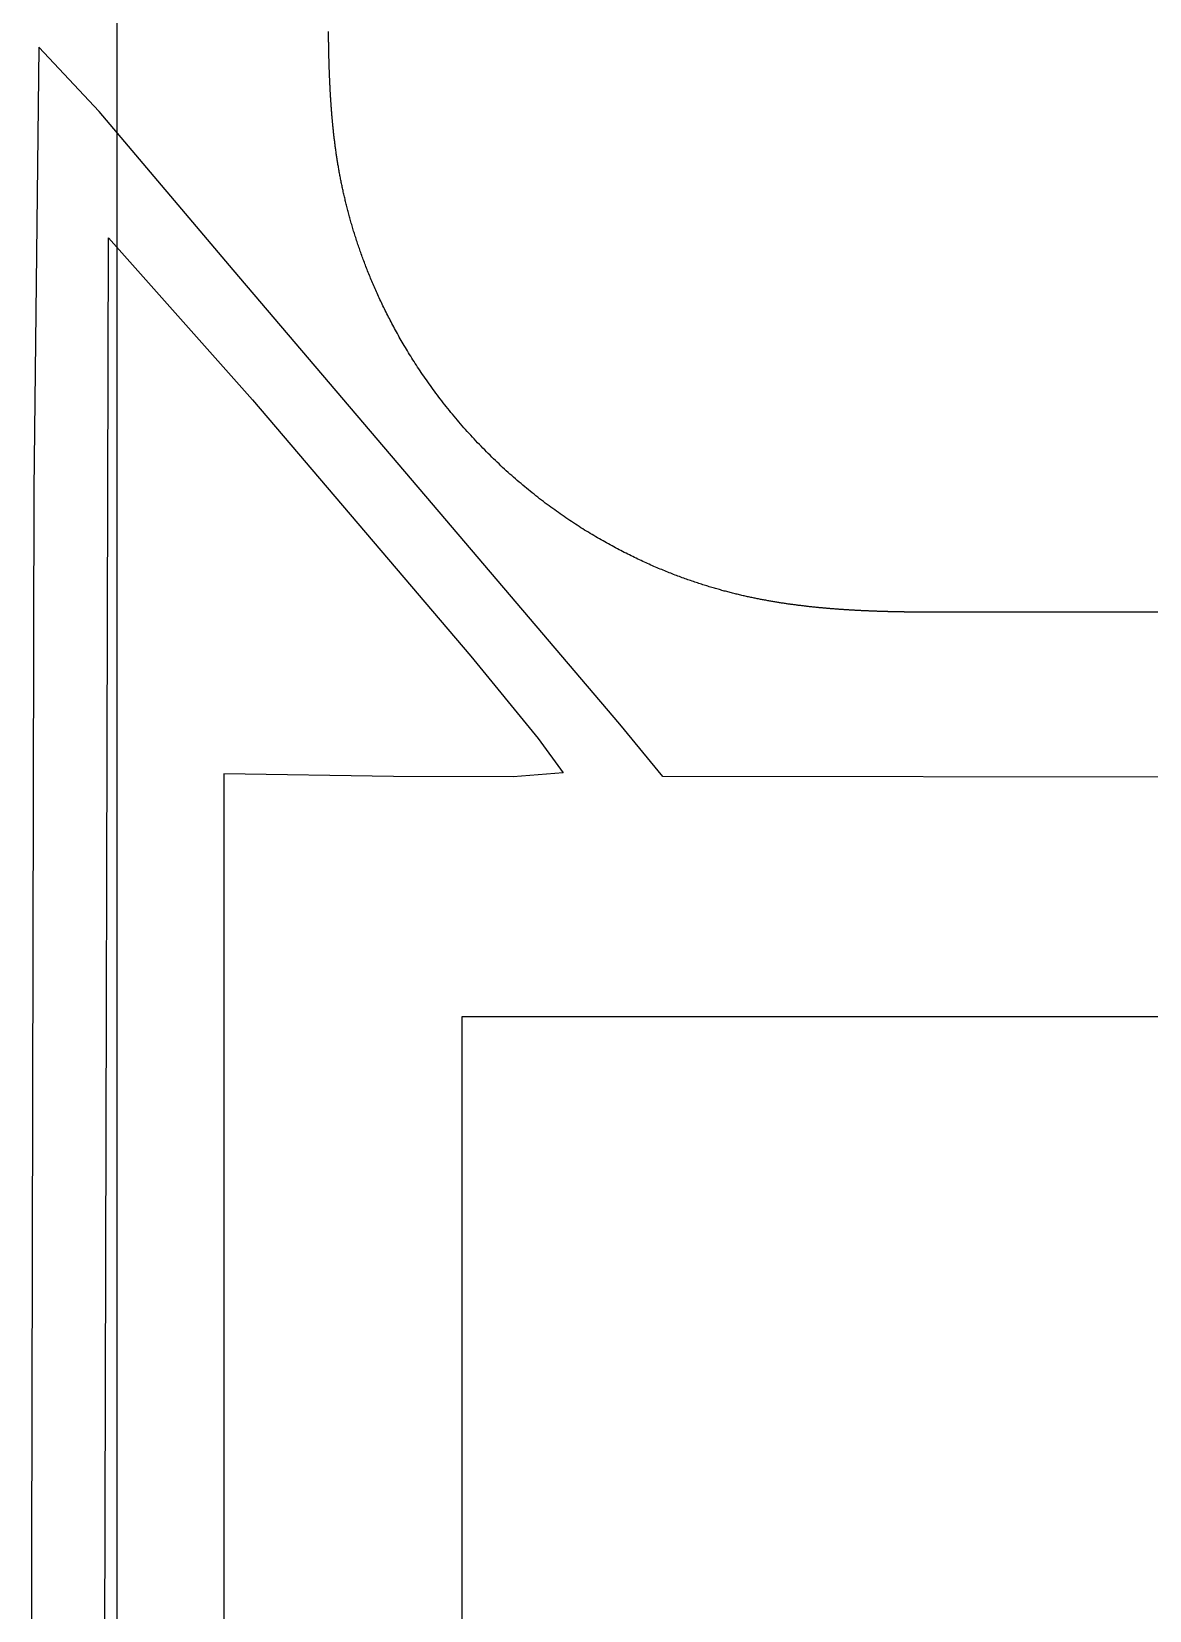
# Model space of a CAD drawing. Extents: x -39 to 318, y 1 to 395.
# Drawn here: x 40.9 to 89.4, y 255.8 to 324.2 of the extents above; entities that cross this region are included whole.
import ezdxf

# ---------------------------------------------------------------- set-up
doc = ezdxf.new("R2010")
doc.units = 0

msp = doc.modelspace()

# ---------------------------------------------------------------- linework, layer by layer
at = {"layer": 'Layer 1'}
for p, q in [((44.6336, 356.5), (44.6336, 39.4004)), ((53.7992, 324.202), (53.799, 324.224)), ((53.7995, 324.18), (53.7992, 324.202)), ((53.7997, 324.157), (53.7995, 324.18)), ((41.25283, 323.541272), (41.034525, 304.38009)), ((43.867517, 320.757895), (41.25283, 323.541272)), ((53.8, 324.135), (53.7997, 324.157)), ((53.8002, 324.113), (53.8, 324.135)), ((53.8005, 324.09), (53.8002, 324.113)), ((53.8007, 324.068), (53.8005, 324.09)), ((53.801, 324.045), (53.8007, 324.068)), ((53.8013, 324.022), (53.801, 324.045)), ((53.8016, 323.999), (53.8013, 324.022)), ((53.8019, 323.976), (53.8016, 323.999)), ((53.8022, 323.953), (53.8019, 323.976)), ((53.8025, 323.93), (53.8022, 323.953)), ((53.8028, 323.907), (53.8025, 323.93)), ((53.8031, 323.883), (53.8028, 323.907)), ((53.8035, 323.86), (53.8031, 323.883)), ((53.8038, 323.836), (53.8035, 323.86)), ((53.8041, 323.812), (53.8038, 323.836)), ((53.8045, 323.789), (53.8041, 323.812)), ((53.8049, 323.765), (53.8045, 323.789)), ((53.8052, 323.741), (53.8049, 323.765)), ((53.8056, 323.717), (53.8052, 323.741)), ((53.806, 323.692), (53.8056, 323.717)), ((53.8064, 323.668), (53.806, 323.692)), ((53.8068, 323.644), (53.8064, 323.668)), ((53.8072, 323.619), (53.8068, 323.644)), ((53.8077, 323.595), (53.8072, 323.619)), ((53.8081, 323.57), (53.8077, 323.595)), ((53.8086, 323.545), (53.8081, 323.57)), ((53.809, 323.52), (53.8086, 323.545)), ((53.8095, 323.495), (53.809, 323.52)), ((53.81, 323.47), (53.8095, 323.495)), ((53.8105, 323.445), (53.81, 323.47)), ((53.811, 323.419), (53.8105, 323.445)), ((53.8115, 323.394), (53.811, 323.419)), ((53.812, 323.368), (53.8115, 323.394)), ((53.8126, 323.343), (53.812, 323.368)), ((53.8131, 323.317), (53.8126, 323.343)), ((53.8137, 323.291), (53.8131, 323.317)), ((53.8143, 323.265), (53.8137, 323.291)), ((53.8149, 323.239), (53.8143, 323.265)), ((53.8155, 323.212), (53.8149, 323.239)), ((53.8161, 323.186), (53.8155, 323.212)), ((53.8167, 323.16), (53.8161, 323.186)), ((53.8174, 323.133), (53.8167, 323.16)), ((53.818, 323.106), (53.8174, 323.133)), ((53.8187, 323.079), (53.818, 323.106)), ((53.8194, 323.053), (53.8187, 323.079)), ((53.8201, 323.025), (53.8194, 323.053)), ((53.8208, 322.998), (53.8201, 323.025)), ((53.8215, 322.971), (53.8208, 322.998)), ((53.8223, 322.944), (53.8215, 322.971)), ((53.8231, 322.916), (53.8223, 322.944)), ((53.8238, 322.888), (53.8231, 322.916)), ((53.8246, 322.861), (53.8238, 322.888)), ((53.8255, 322.833), (53.8246, 322.861)), ((53.8263, 322.805), (53.8255, 322.833)), ((53.8271, 322.777), (53.8263, 322.805)), ((53.828, 322.748), (53.8271, 322.777)), ((53.8289, 322.72), (53.828, 322.748)), ((53.8298, 322.691), (53.8289, 322.72)), ((53.8307, 322.663), (53.8298, 322.691)), ((53.8317, 322.634), (53.8307, 322.663)), ((53.8327, 322.605), (53.8317, 322.634)), ((53.8336, 322.576), (53.8327, 322.605)), ((53.8346, 322.547), (53.8336, 322.576)), ((53.8357, 322.518), (53.8346, 322.547)), ((53.8367, 322.488), (53.8357, 322.518)), ((53.8378, 322.459), (53.8367, 322.488)), ((53.8389, 322.429), (53.8378, 322.459)), ((53.84, 322.399), (53.8389, 322.429)), ((53.8411, 322.369), (53.84, 322.399)), ((53.8423, 322.339), (53.8411, 322.369)), ((53.8435, 322.309), (53.8423, 322.339)), ((53.8447, 322.279), (53.8435, 322.309)), ((53.8459, 322.248), (53.8447, 322.279)), ((53.8472, 322.218), (53.8459, 322.248)), ((53.8485, 322.187), (53.8472, 322.218)), ((53.8498, 322.156), (53.8485, 322.187)), ((53.8511, 322.125), (53.8498, 322.156)), ((53.8525, 322.094), (53.8511, 322.125)), ((53.8539, 322.063), (53.8525, 322.094)), ((53.8553, 322.032), (53.8539, 322.063)), ((53.8568, 322), (53.8553, 322.032)), ((53.8583, 321.968), (53.8568, 322)), ((53.8598, 321.937), (53.8583, 321.968)), ((53.8613, 321.905), (53.8598, 321.937)), ((53.8629, 321.872), (53.8613, 321.905)), ((53.8645, 321.84), (53.8629, 321.872)), ((53.8661, 321.808), (53.8645, 321.84)), ((53.8678, 321.775), (53.8661, 321.808)), ((53.8695, 321.743), (53.8678, 321.775)), ((53.8712, 321.71), (53.8695, 321.743)), ((53.873, 321.677), (53.8712, 321.71)), ((53.8748, 321.644), (53.873, 321.677)), ((53.8766, 321.61), (53.8748, 321.644)), ((53.8785, 321.577), (53.8766, 321.61)), ((53.8804, 321.544), (53.8785, 321.577)), ((53.8823, 321.51), (53.8804, 321.544)), ((53.8843, 321.476), (53.8823, 321.51)), ((53.8863, 321.442), (53.8843, 321.476)), ((53.8884, 321.408), (53.8863, 321.442)), ((49.66747, 313.896192), (43.867517, 320.757895)), ((53.8905, 321.374), (53.8884, 321.408)), ((53.8926, 321.339), (53.8905, 321.374)), ((53.8948, 321.305), (53.8926, 321.339)), ((53.897, 321.27), (53.8948, 321.305)), ((53.8993, 321.235), (53.897, 321.27)), ((53.9016, 321.2), (53.8993, 321.235)), ((53.904, 321.165), (53.9016, 321.2)), ((53.9064, 321.129), (53.904, 321.165)), ((53.9088, 321.094), (53.9064, 321.129)), ((53.9113, 321.058), (53.9088, 321.094)), ((53.9139, 321.022), (53.9113, 321.058)), ((53.9164, 320.986), (53.9139, 321.022)), ((53.9191, 320.95), (53.9164, 320.986)), ((53.9218, 320.914), (53.9191, 320.95)), ((53.9245, 320.877), (53.9218, 320.914)), ((53.9273, 320.841), (53.9245, 320.877)), ((53.9301, 320.804), (53.9273, 320.841)), ((53.933, 320.767), (53.9301, 320.804)), ((53.936, 320.73), (53.933, 320.767)), ((53.939, 320.692), (53.936, 320.73)), ((53.942, 320.655), (53.939, 320.692)), ((53.9452, 320.617), (53.942, 320.655)), ((53.9483, 320.58), (53.9452, 320.617)), ((53.9516, 320.542), (53.9483, 320.58)), ((53.9549, 320.504), (53.9516, 320.542)), ((53.9582, 320.465), (53.9549, 320.504)), ((53.9617, 320.427), (53.9582, 320.465)), ((53.9651, 320.388), (53.9617, 320.427)), ((53.9687, 320.35), (53.9651, 320.388)), ((53.9723, 320.311), (53.9687, 320.35)), ((53.976, 320.271), (53.9723, 320.311)), ((53.9797, 320.232), (53.976, 320.271)), ((53.9836, 320.193), (53.9797, 320.232)), ((53.9874, 320.153), (53.9836, 320.193)), ((53.9914, 320.113), (53.9874, 320.153)), ((53.9954, 320.073), (53.9914, 320.113)), ((53.9995, 320.033), (53.9954, 320.073)), ((54.0037, 319.993), (53.9995, 320.033)), ((54.008, 319.952), (54.0037, 319.993)), ((54.0123, 319.912), (54.008, 319.952)), ((54.0167, 319.871), (54.0123, 319.912)), ((54.0212, 319.83), (54.0167, 319.871)), ((54.0258, 319.788), (54.0212, 319.83)), ((54.0305, 319.747), (54.0258, 319.788)), ((54.0352, 319.705), (54.0305, 319.747)), ((54.04, 319.664), (54.0352, 319.705)), ((54.045, 319.622), (54.04, 319.664)), ((54.05, 319.58), (54.045, 319.622)), ((54.055, 319.537), (54.05, 319.58)), ((54.0602, 319.495), (54.055, 319.537)), ((54.0655, 319.452), (54.0602, 319.495)), ((54.0709, 319.409), (54.0655, 319.452)), ((54.0763, 319.366), (54.0709, 319.409)), ((54.0819, 319.323), (54.0763, 319.366)), ((54.0876, 319.28), (54.0819, 319.323)), ((54.0933, 319.236), (54.0876, 319.28)), ((54.0992, 319.192), (54.0933, 319.236)), ((54.1052, 319.148), (54.0992, 319.192)), ((54.1112, 319.104), (54.1052, 319.148)), ((54.1174, 319.06), (54.1112, 319.104)), ((54.1237, 319.015), (54.1174, 319.06)), ((54.1301, 318.971), (54.1237, 319.015)), ((54.1367, 318.926), (54.1301, 318.971)), ((54.1433, 318.88), (54.1367, 318.926)), ((54.1501, 318.835), (54.1433, 318.88)), ((54.157, 318.79), (54.1501, 318.835)), ((54.164, 318.744), (54.157, 318.79)), ((54.1711, 318.698), (54.164, 318.744)), ((54.1784, 318.652), (54.1711, 318.698)), ((54.1857, 318.605), (54.1784, 318.652)), ((54.1933, 318.559), (54.1857, 318.605)), ((54.2009, 318.512), (54.1933, 318.559)), ((54.2087, 318.465), (54.2009, 318.512)), ((54.2166, 318.418), (54.2087, 318.465)), ((54.2247, 318.37), (54.2166, 318.418)), ((54.2328, 318.323), (54.2247, 318.37)), ((54.2412, 318.275), (54.2328, 318.323)), ((54.2497, 318.227), (54.2412, 318.275)), ((54.2583, 318.179), (54.2497, 318.227)), ((54.267, 318.13), (54.2583, 318.179)), ((54.276, 318.082), (54.267, 318.13)), ((54.285, 318.033), (54.276, 318.082)), ((54.2942, 317.984), (54.285, 318.033)), ((54.3036, 317.935), (54.2942, 317.984)), ((54.3131, 317.885), (54.3036, 317.935)), ((54.3228, 317.835), (54.3131, 317.885)), ((54.3327, 317.785), (54.3228, 317.835)), ((54.3427, 317.735), (54.3327, 317.785)), ((54.3528, 317.685), (54.3427, 317.735)), ((54.3632, 317.634), (54.3528, 317.685)), ((54.3737, 317.584), (54.3632, 317.634)), ((54.3843, 317.533), (54.3737, 317.584)), ((54.3951, 317.481), (54.3843, 317.533)), ((54.4061, 317.43), (54.3951, 317.481)), ((54.4173, 317.378), (54.4061, 317.43)), ((54.4286, 317.327), (54.4173, 317.378)), ((54.4401, 317.275), (54.4286, 317.327)), ((54.4518, 317.222), (54.4401, 317.275)), ((54.4637, 317.17), (54.4518, 317.222)), ((54.4757, 317.118), (54.4637, 317.17)), ((54.4879, 317.065), (54.4757, 317.118)), ((54.5003, 317.012), (54.4879, 317.065)), ((54.5128, 316.959), (54.5003, 317.012)), ((54.5255, 316.905), (54.5128, 316.959)), ((54.5385, 316.852), (54.5255, 316.905)), ((54.5516, 316.798), (54.5385, 316.852)), ((54.5648, 316.745), (54.5516, 316.798)), ((54.5783, 316.691), (54.5648, 316.745)), ((54.5919, 316.636), (54.5783, 316.691)), ((54.6058, 316.582), (54.5919, 316.636)), ((54.6198, 316.528), (54.6058, 316.582)), ((54.634, 316.473), (54.6198, 316.528)), ((54.6484, 316.418), (54.634, 316.473)), ((54.663, 316.363), (54.6484, 316.418)), ((54.6778, 316.308), (54.663, 316.363)), ((54.6927, 316.253), (54.6778, 316.308)), ((54.7079, 316.197), (54.6927, 316.253)), ((54.7232, 316.142), (54.7079, 316.197)), ((54.7388, 316.086), (54.7232, 316.142)), ((54.7545, 316.03), (54.7388, 316.086)), ((54.7705, 315.974), (54.7545, 316.03)), ((54.7866, 315.918), (54.7705, 315.974)), ((44.11076, 254.438048), (44.269527, 315.285448)), ((44.269527, 315.285448), (50.501127, 308.260018)), ((54.803, 315.862), (54.7866, 315.918)), ((54.8195, 315.805), (54.803, 315.862)), ((54.8363, 315.748), (54.8195, 315.805)), ((54.8532, 315.692), (54.8363, 315.748)), ((54.8703, 315.635), (54.8532, 315.692)), ((54.8877, 315.578), (54.8703, 315.635)), ((54.9053, 315.52), (54.8877, 315.578)), ((54.923, 315.463), (54.9053, 315.52)), ((54.941, 315.406), (54.923, 315.463)), ((54.9593, 315.348), (54.941, 315.406)), ((54.9777, 315.29), (54.9593, 315.348)), ((54.9964, 315.232), (54.9777, 315.29)), ((55.0152, 315.174), (54.9964, 315.232)), ((55.0344, 315.116), (55.0152, 315.174)), ((55.0537, 315.057), (55.0344, 315.116)), ((55.0733, 314.999), (55.0537, 315.057)), ((55.0931, 314.94), (55.0733, 314.999)), ((55.1132, 314.881), (55.0931, 314.94)), ((55.1335, 314.822), (55.1132, 314.881)), ((55.1541, 314.762), (55.1335, 314.822)), ((55.1749, 314.703), (55.1541, 314.762)), ((55.1959, 314.643), (55.1749, 314.703)), ((55.2172, 314.583), (55.1959, 314.643)), ((55.2388, 314.523), (55.2172, 314.583)), ((55.2606, 314.462), (55.2388, 314.523)), ((55.2827, 314.402), (55.2606, 314.462)), ((55.3051, 314.341), (55.2827, 314.402)), ((55.3277, 314.28), (55.3051, 314.341)), ((55.3507, 314.219), (55.3277, 314.28)), ((55.3739, 314.158), (55.3507, 314.219)), ((55.3974, 314.096), (55.3739, 314.158)), ((55.4212, 314.034), (55.3974, 314.096)), ((55.4452, 313.972), (55.4212, 314.034)), ((55.4696, 313.91), (55.4452, 313.972)), ((58.5981, 303.417592), (49.66747, 313.896192)), ((55.4943, 313.847), (55.4696, 313.91)), ((55.5193, 313.785), (55.4943, 313.847)), ((55.5446, 313.722), (55.5193, 313.785)), ((55.5702, 313.658), (55.5446, 313.722)), ((55.5962, 313.595), (55.5702, 313.658)), ((55.6224, 313.531), (55.5962, 313.595)), ((55.649, 313.467), (55.6224, 313.531)), ((55.676, 313.403), (55.649, 313.467)), ((55.7032, 313.339), (55.676, 313.403)), ((55.7308, 313.274), (55.7032, 313.339)), ((55.7588, 313.209), (55.7308, 313.274)), ((55.7871, 313.144), (55.7588, 313.209)), ((55.8158, 313.078), (55.7871, 313.144)), ((55.8448, 313.012), (55.8158, 313.078)), ((55.8742, 312.946), (55.8448, 313.012)), ((55.904, 312.88), (55.8742, 312.946)), ((55.9341, 312.813), (55.904, 312.88)), ((55.9646, 312.747), (55.9341, 312.813)), ((55.9955, 312.68), (55.9646, 312.747)), ((56.0268, 312.612), (55.9955, 312.68)), ((56.0585, 312.544), (56.0268, 312.612)), ((56.0906, 312.477), (56.0585, 312.544)), ((56.1231, 312.408), (56.0906, 312.477)), ((56.156, 312.34), (56.1231, 312.408)), ((56.1893, 312.271), (56.156, 312.34)), ((56.223, 312.202), (56.1893, 312.271)), ((56.2572, 312.133), (56.223, 312.202)), ((56.2918, 312.063), (56.2572, 312.133)), ((56.3268, 311.993), (56.2918, 312.063)), ((56.3622, 311.923), (56.3268, 311.993)), ((56.3981, 311.853), (56.3622, 311.923)), ((56.4345, 311.782), (56.3981, 311.853)), ((56.4713, 311.711), (56.4345, 311.782)), ((56.5086, 311.64), (56.4713, 311.711)), ((56.5463, 311.568), (56.5086, 311.64)), ((56.5845, 311.496), (56.5463, 311.568)), ((56.6232, 311.424), (56.5845, 311.496)), ((56.6624, 311.352), (56.6232, 311.424)), ((56.702, 311.279), (56.6624, 311.352)), ((56.7422, 311.206), (56.702, 311.279)), ((56.7829, 311.133), (56.7422, 311.206)), ((56.824, 311.059), (56.7829, 311.133)), ((56.8657, 310.986), (56.824, 311.059)), ((56.9079, 310.912), (56.8657, 310.986)), ((56.9506, 310.837), (56.9079, 310.912)), ((56.9939, 310.762), (56.9506, 310.837)), ((57.0377, 310.687), (56.9939, 310.762)), ((57.082, 310.612), (57.0377, 310.687)), ((57.1269, 310.537), (57.082, 310.612)), ((57.1724, 310.461), (57.1269, 310.537)), ((57.2184, 310.385), (57.1724, 310.461)), ((57.265, 310.308), (57.2184, 310.385)), ((57.3122, 310.231), (57.265, 310.308)), ((57.36, 310.154), (57.3122, 310.231)), ((57.4085, 310.077), (57.36, 310.154)), ((57.4575, 309.999), (57.4085, 310.077)), ((57.5072, 309.922), (57.4575, 309.999)), ((57.5575, 309.843), (57.5072, 309.922)), ((57.6084, 309.765), (57.5575, 309.843)), ((57.66, 309.686), (57.6084, 309.765)), ((57.7123, 309.607), (57.66, 309.686)), ((57.7652, 309.527), (57.7123, 309.607)), ((57.8188, 309.448), (57.7652, 309.527)), ((57.8731, 309.367), (57.8188, 309.448)), ((57.9281, 309.287), (57.8731, 309.367)), ((57.9838, 309.206), (57.9281, 309.287)), ((58.0402, 309.125), (57.9838, 309.206)), ((58.0973, 309.044), (58.0402, 309.125)), ((58.155, 308.963), (58.0973, 309.044)), ((58.2135, 308.881), (58.155, 308.963)), ((58.2726, 308.799), (58.2135, 308.881)), ((58.3324, 308.717), (58.2726, 308.799)), ((58.3929, 308.635), (58.3324, 308.717)), ((58.4541, 308.552), (58.3929, 308.635)), ((58.5159, 308.469), (58.4541, 308.552)), ((58.5784, 308.387), (58.5159, 308.469)), ((50.501127, 308.260018), (50.5011, 308.26)), ((50.5011, 308.26), (59.967576, 297.16121)), ((58.6416, 308.304), (58.5784, 308.387)), ((58.7055, 308.221), (58.6416, 308.304)), ((58.77, 308.138), (58.7055, 308.221)), ((58.8352, 308.055), (58.77, 308.138)), ((58.901, 307.971), (58.8352, 308.055)), ((58.9675, 307.888), (58.901, 307.971)), ((59.0346, 307.805), (58.9675, 307.888)), ((59.1024, 307.722), (59.0346, 307.805)), ((59.1708, 307.638), (59.1024, 307.722)), ((59.2398, 307.555), (59.1708, 307.638)), ((59.3095, 307.472), (59.2398, 307.555)), ((59.3796, 307.389), (59.3095, 307.472)), ((59.4504, 307.306), (59.3796, 307.389)), ((59.5216, 307.223), (59.4504, 307.306)), ((59.5934, 307.141), (59.5216, 307.223)), ((59.6656, 307.058), (59.5934, 307.141)), ((59.7384, 306.976), (59.6656, 307.058)), ((59.8115, 306.894), (59.7384, 306.976)), ((59.8851, 306.813), (59.8115, 306.894)), ((59.9591, 306.731), (59.8851, 306.813)), ((60.0335, 306.65), (59.9591, 306.731)), ((60.1083, 306.569), (60.0335, 306.65)), ((60.1833, 306.489), (60.1083, 306.569)), ((60.2588, 306.409), (60.1833, 306.489)), ((60.3345, 306.33), (60.2588, 306.409)), ((60.4105, 306.251), (60.3345, 306.33)), ((60.4867, 306.172), (60.4105, 306.251)), ((60.5633, 306.094), (60.4867, 306.172)), ((60.64, 306.016), (60.5633, 306.094)), ((60.717, 305.939), (60.64, 306.016)), ((60.7943, 305.863), (60.717, 305.939)), ((60.8717, 305.786), (60.7943, 305.863)), ((60.9494, 305.711), (60.8717, 305.786)), ((61.0273, 305.636), (60.9494, 305.711)), ((61.1055, 305.561), (61.0273, 305.636)), ((61.1838, 305.487), (61.1055, 305.561)), ((61.2623, 305.413), (61.1838, 305.487)), ((61.341, 305.34), (61.2623, 305.413)), ((61.4199, 305.267), (61.341, 305.34)), ((61.4989, 305.195), (61.4199, 305.267)), ((61.5782, 305.123), (61.4989, 305.195)), ((61.6575, 305.052), (61.5782, 305.123)), ((61.7371, 304.981), (61.6575, 305.052)), ((41.034525, 304.38009), (40.935296, 258.129372)), ((61.8168, 304.911), (61.7371, 304.981)), ((61.8966, 304.841), (61.8168, 304.911)), ((61.9766, 304.772), (61.8966, 304.841)), ((62.0566, 304.703), (61.9766, 304.772)), ((62.1369, 304.635), (62.0566, 304.703)), ((62.2172, 304.567), (62.1369, 304.635)), ((62.2976, 304.5), (62.2172, 304.567)), ((62.3782, 304.434), (62.2976, 304.5)), ((62.4588, 304.368), (62.3782, 304.434)), ((62.5396, 304.302), (62.4588, 304.368)), ((62.6204, 304.237), (62.5396, 304.302)), ((62.7013, 304.172), (62.6204, 304.237)), ((62.7823, 304.108), (62.7013, 304.172)), ((62.8634, 304.045), (62.7823, 304.108)), ((62.9446, 303.982), (62.8634, 304.045)), ((63.0258, 303.919), (62.9446, 303.982)), ((63.107, 303.857), (63.0258, 303.919)), ((63.1884, 303.796), (63.107, 303.857)), ((63.2697, 303.735), (63.1884, 303.796)), ((63.3511, 303.674), (63.2697, 303.735)), ((63.4326, 303.614), (63.3511, 303.674)), ((66.41736, 294.209122), (58.5981, 303.417592)), ((63.514, 303.555), (63.4326, 303.614)), ((63.5955, 303.496), (63.514, 303.555)), ((63.677, 303.438), (63.5955, 303.496)), ((63.7585, 303.38), (63.677, 303.438)), ((63.84, 303.322), (63.7585, 303.38)), ((63.9215, 303.266), (63.84, 303.322)), ((64.003, 303.209), (63.9215, 303.266)), ((64.0844, 303.154), (64.003, 303.209)), ((64.1657, 303.098), (64.0844, 303.154)), ((64.2471, 303.044), (64.1657, 303.098)), ((64.3283, 302.99), (64.2471, 303.044)), ((64.4095, 302.936), (64.3283, 302.99)), ((64.4906, 302.883), (64.4095, 302.936)), ((64.5716, 302.83), (64.4906, 302.883)), ((64.6525, 302.778), (64.5716, 302.83)), ((64.7333, 302.727), (64.6525, 302.778)), ((64.814, 302.676), (64.7333, 302.727)), ((64.8945, 302.626), (64.814, 302.676)), ((64.9749, 302.576), (64.8945, 302.626)), ((65.0552, 302.527), (64.9749, 302.576)), ((65.1353, 302.478), (65.0552, 302.527)), ((65.2152, 302.43), (65.1353, 302.478)), ((65.295, 302.382), (65.2152, 302.43)), ((65.3745, 302.335), (65.295, 302.382)), ((65.4539, 302.289), (65.3745, 302.335)), ((65.533, 302.243), (65.4539, 302.289)), ((65.6119, 302.197), (65.533, 302.243)), ((65.6906, 302.152), (65.6119, 302.197)), ((65.769, 302.108), (65.6906, 302.152)), ((65.8471, 302.064), (65.769, 302.108)), ((65.925, 302.021), (65.8471, 302.064)), ((66.0026, 301.978), (65.925, 302.021)), ((66.0799, 301.936), (66.0026, 301.978)), ((66.1569, 301.894), (66.0799, 301.936)), ((66.2335, 301.853), (66.1569, 301.894)), ((66.3099, 301.813), (66.2335, 301.853)), ((66.3859, 301.773), (66.3099, 301.813)), ((66.4615, 301.733), (66.3859, 301.773)), ((66.5368, 301.694), (66.4615, 301.733)), ((66.6117, 301.656), (66.5368, 301.694)), ((66.6862, 301.618), (66.6117, 301.656)), ((66.7604, 301.581), (66.6862, 301.618)), ((66.8342, 301.544), (66.7604, 301.581)), ((66.9077, 301.508), (66.8342, 301.544)), ((66.9807, 301.472), (66.9077, 301.508)), ((67.0534, 301.437), (66.9807, 301.472)), ((67.1257, 301.402), (67.0534, 301.437)), ((67.1977, 301.368), (67.1257, 301.402)), ((67.2693, 301.334), (67.1977, 301.368)), ((67.3405, 301.301), (67.2693, 301.334)), ((67.4113, 301.268), (67.3405, 301.301)), ((67.4817, 301.235), (67.4113, 301.268)), ((67.5518, 301.203), (67.4817, 301.235)), ((67.6214, 301.172), (67.5518, 301.203)), ((67.6907, 301.141), (67.6214, 301.172)), ((67.7596, 301.11), (67.6907, 301.141)), ((67.8282, 301.08), (67.7596, 301.11)), ((67.8963, 301.051), (67.8282, 301.08)), ((67.9641, 301.021), (67.8963, 301.051)), ((68.0315, 300.993), (67.9641, 301.021)), ((68.0985, 300.964), (68.0315, 300.993)), ((68.1651, 300.936), (68.0985, 300.964)), ((68.2314, 300.909), (68.1651, 300.936)), ((68.2973, 300.881), (68.2314, 300.909)), ((68.3629, 300.855), (68.2973, 300.881)), ((68.4281, 300.828), (68.3629, 300.855)), ((68.4929, 300.802), (68.4281, 300.828)), ((68.5575, 300.777), (68.4929, 300.802)), ((68.6216, 300.751), (68.5575, 300.777)), ((68.6854, 300.726), (68.6216, 300.751)), ((68.7489, 300.702), (68.6854, 300.726)), ((68.8121, 300.677), (68.7489, 300.702)), ((68.8749, 300.654), (68.8121, 300.677)), ((68.9374, 300.63), (68.8749, 300.654)), ((68.9996, 300.607), (68.9374, 300.63)), ((69.0615, 300.584), (68.9996, 300.607)), ((69.1231, 300.561), (69.0615, 300.584)), ((69.1843, 300.539), (69.1231, 300.561)), ((69.2453, 300.517), (69.1843, 300.539)), ((69.3059, 300.495), (69.2453, 300.517)), ((69.3663, 300.474), (69.3059, 300.495)), ((69.4263, 300.453), (69.3663, 300.474)), ((69.4861, 300.432), (69.4263, 300.453)), ((69.5455, 300.412), (69.4861, 300.432)), ((69.6047, 300.392), (69.5455, 300.412)), ((69.6635, 300.372), (69.6047, 300.392)), ((69.7221, 300.352), (69.6635, 300.372)), ((69.7804, 300.333), (69.7221, 300.352)), ((69.8384, 300.314), (69.7804, 300.333)), ((69.8962, 300.295), (69.8384, 300.314)), ((69.9536, 300.276), (69.8962, 300.295)), ((70.0108, 300.258), (69.9536, 300.276)), ((70.0677, 300.24), (70.0108, 300.258)), ((70.1244, 300.222), (70.0677, 300.24)), ((70.1807, 300.205), (70.1244, 300.222)), ((70.2368, 300.188), (70.1807, 300.205)), ((70.2927, 300.17), (70.2368, 300.188)), ((70.3482, 300.154), (70.2927, 300.17)), ((70.4036, 300.137), (70.3482, 300.154)), ((70.4586, 300.121), (70.4036, 300.137)), ((70.5134, 300.105), (70.4586, 300.121)), ((70.568, 300.089), (70.5134, 300.105)), ((70.6223, 300.073), (70.568, 300.089)), ((70.6763, 300.058), (70.6223, 300.073)), ((70.7301, 300.043), (70.6763, 300.058)), ((70.7836, 300.028), (70.7301, 300.043)), ((70.8369, 300.013), (70.7836, 300.028)), ((70.8899, 299.998), (70.8369, 300.013)), ((70.9427, 299.984), (70.8899, 299.998)), ((70.9953, 299.97), (70.9427, 299.984)), ((71.0476, 299.956), (70.9953, 299.97)), ((71.0996, 299.942), (71.0476, 299.956)), ((71.1515, 299.929), (71.0996, 299.942)), ((71.2031, 299.916), (71.1515, 299.929)), ((71.2544, 299.902), (71.2031, 299.916)), ((71.3055, 299.89), (71.2544, 299.902)), ((71.3564, 299.877), (71.3055, 299.89)), ((71.4071, 299.864), (71.3564, 299.877)), ((71.4575, 299.852), (71.4071, 299.864)), ((71.5077, 299.84), (71.4575, 299.852)), ((71.5576, 299.828), (71.5077, 299.84)), ((71.6074, 299.816), (71.5576, 299.828)), ((71.6569, 299.804), (71.6074, 299.816)), ((71.7061, 299.793), (71.6569, 299.804)), ((71.7552, 299.781), (71.7061, 299.793)), ((71.804, 299.77), (71.7552, 299.781)), ((71.8526, 299.759), (71.804, 299.77)), ((71.901, 299.749), (71.8526, 299.759)), ((71.9492, 299.738), (71.901, 299.749)), ((71.9971, 299.727), (71.9492, 299.738)), ((72.0448, 299.717), (71.9971, 299.727)), ((72.0923, 299.707), (72.0448, 299.717)), ((72.1396, 299.697), (72.0923, 299.707)), ((72.1867, 299.687), (72.1396, 299.697)), ((72.2336, 299.677), (72.1867, 299.687)), ((72.2802, 299.668), (72.2336, 299.677)), ((72.3267, 299.658), (72.2802, 299.668)), ((72.3729, 299.649), (72.3267, 299.658)), ((72.4189, 299.64), (72.3729, 299.649)), ((72.4647, 299.631), (72.4189, 299.64)), ((72.5104, 299.622), (72.4647, 299.631)), ((72.5558, 299.613), (72.5104, 299.622)), ((72.601, 299.605), (72.5558, 299.613)), ((72.646, 299.596), (72.601, 299.605)), ((72.6909, 299.588), (72.646, 299.596)), ((72.7355, 299.58), (72.6909, 299.588)), ((72.7799, 299.572), (72.7355, 299.58)), ((72.8242, 299.564), (72.7799, 299.572)), ((72.8683, 299.556), (72.8242, 299.564)), ((72.9122, 299.548), (72.8683, 299.556)), ((72.9559, 299.541), (72.9122, 299.548)), ((72.9994, 299.533), (72.9559, 299.541)), ((73.0427, 299.526), (72.9994, 299.533)), ((73.0859, 299.518), (73.0427, 299.526)), ((73.1289, 299.511), (73.0859, 299.518)), ((73.1717, 299.504), (73.1289, 299.511)), ((73.2143, 299.497), (73.1717, 299.504)), ((73.2567, 299.49), (73.2143, 299.497)), ((73.299, 299.484), (73.2567, 299.49)), ((73.3411, 299.477), (73.299, 299.484)), ((73.383, 299.47), (73.3411, 299.477)), ((73.4248, 299.464), (73.383, 299.47)), ((73.4663, 299.458), (73.4248, 299.464)), ((73.5077, 299.451), (73.4663, 299.458)), ((73.5489, 299.445), (73.5077, 299.451)), ((73.59, 299.439), (73.5489, 299.445)), ((73.6309, 299.433), (73.59, 299.439)), ((73.6715, 299.427), (73.6309, 299.433)), ((73.7121, 299.421), (73.6715, 299.427)), ((73.7524, 299.416), (73.7121, 299.421)), ((73.7926, 299.41), (73.7524, 299.416)), ((73.8326, 299.404), (73.7926, 299.41)), ((73.8725, 299.399), (73.8326, 299.404)), ((73.9121, 299.394), (73.8725, 299.399)), ((73.9516, 299.388), (73.9121, 299.394)), ((73.9909, 299.383), (73.9516, 299.388)), ((74.0301, 299.378), (73.9909, 299.383)), ((74.0691, 299.373), (74.0301, 299.378)), ((74.1079, 299.368), (74.0691, 299.373)), ((74.1465, 299.363), (74.1079, 299.368)), ((74.1849, 299.358), (74.1465, 299.363)), ((74.2232, 299.353), (74.1849, 299.358)), ((74.2613, 299.349), (74.2232, 299.353)), ((74.2992, 299.344), (74.2613, 299.349)), ((74.337, 299.339), (74.2992, 299.344)), ((74.3745, 299.335), (74.337, 299.339)), ((74.4119, 299.33), (74.3745, 299.335)), ((74.4492, 299.326), (74.4119, 299.33)), ((74.4862, 299.322), (74.4492, 299.326)), ((74.5231, 299.318), (74.4862, 299.322)), ((74.5597, 299.313), (74.5231, 299.318)), ((74.5962, 299.309), (74.5597, 299.313)), ((74.6326, 299.305), (74.5962, 299.309)), ((74.6687, 299.301), (74.6326, 299.305)), ((74.7047, 299.298), (74.6687, 299.301)), ((74.7405, 299.294), (74.7047, 299.298)), ((74.7761, 299.29), (74.7405, 299.294)), ((74.8116, 299.286), (74.7761, 299.29)), ((74.8469, 299.283), (74.8116, 299.286)), ((74.882, 299.279), (74.8469, 299.283)), ((74.917, 299.275), (74.882, 299.279)), ((74.9518, 299.272), (74.917, 299.275)), ((74.9864, 299.268), (74.9518, 299.272)), ((75.0208, 299.265), (74.9864, 299.268)), ((75.0552, 299.262), (75.0208, 299.265)), ((75.0893, 299.259), (75.0552, 299.262)), ((75.1233, 299.255), (75.0893, 299.259)), ((75.1571, 299.252), (75.1233, 299.255)), ((75.1908, 299.249), (75.1571, 299.252)), ((75.2243, 299.246), (75.1908, 299.249)), ((75.2576, 299.243), (75.2243, 299.246)), ((75.2908, 299.24), (75.2576, 299.243)), ((75.3239, 299.237), (75.2908, 299.24)), ((75.3568, 299.234), (75.3239, 299.237)), ((75.3895, 299.231), (75.3568, 299.234)), ((75.4221, 299.228), (75.3895, 299.231)), ((75.4546, 299.226), (75.4221, 299.228)), ((75.4869, 299.223), (75.4546, 299.226)), ((75.519, 299.22), (75.4869, 299.223)), ((75.5511, 299.218), (75.519, 299.22)), ((75.5829, 299.215), (75.5511, 299.218)), ((75.6147, 299.212), (75.5829, 299.215)), ((75.6462, 299.21), (75.6147, 299.212)), ((75.6777, 299.207), (75.6462, 299.21)), ((75.709, 299.205), (75.6777, 299.207)), ((75.7402, 299.203), (75.709, 299.205)), ((75.7712, 299.2), (75.7402, 299.203)), ((75.8021, 299.198), (75.7712, 299.2)), ((75.8329, 299.196), (75.8021, 299.198)), ((75.8635, 299.193), (75.8329, 299.196)), ((75.8941, 299.191), (75.8635, 299.193)), ((75.9244, 299.189), (75.8941, 299.191)), ((75.9547, 299.187), (75.9244, 299.189)), ((75.9848, 299.185), (75.9547, 299.187)), ((76.0148, 299.183), (75.9848, 299.185)), ((76.0446, 299.181), (76.0148, 299.183)), ((76.0744, 299.179), (76.0446, 299.181)), ((76.104, 299.177), (76.0744, 299.179)), ((76.1335, 299.175), (76.104, 299.177)), ((76.1628, 299.173), (76.1335, 299.175)), ((76.192, 299.171), (76.1628, 299.173)), ((76.2211, 299.169), (76.192, 299.171)), ((76.2501, 299.167), (76.2211, 299.169)), ((76.279, 299.165), (76.2501, 299.167)), ((76.3077, 299.163), (76.279, 299.165)), ((76.3363, 299.162), (76.3077, 299.163)), ((76.3648, 299.16), (76.3363, 299.162)), ((76.3932, 299.158), (76.3648, 299.16)), ((76.4215, 299.157), (76.3932, 299.158)), ((76.4496, 299.155), (76.4215, 299.157)), ((76.4776, 299.153), (76.4496, 299.155)), ((76.5056, 299.152), (76.4776, 299.153)), ((76.5333, 299.15), (76.5056, 299.152)), ((76.561, 299.149), (76.5333, 299.15)), ((76.5886, 299.147), (76.561, 299.149)), ((76.616, 299.146), (76.5886, 299.147)), ((76.6433, 299.144), (76.616, 299.146)), ((76.6706, 299.143), (76.6433, 299.144)), ((76.6977, 299.141), (76.6706, 299.143)), ((76.7246, 299.14), (76.6977, 299.141)), ((76.7515, 299.138), (76.7246, 299.14)), ((76.7783, 299.137), (76.7515, 299.138)), ((76.8049, 299.136), (76.7783, 299.137)), ((76.8315, 299.134), (76.8049, 299.136)), ((76.8579, 299.133), (76.8315, 299.134)), ((76.8842, 299.132), (76.8579, 299.133)), ((76.9105, 299.131), (76.8842, 299.132)), ((76.9366, 299.129), (76.9105, 299.131)), ((76.9626, 299.128), (76.9366, 299.129)), ((76.9885, 299.127), (76.9626, 299.128)), ((77.0142, 299.126), (76.9885, 299.127)), ((77.0399, 299.125), (77.0142, 299.126)), ((77.0655, 299.123), (77.0399, 299.125)), ((77.0909, 299.122), (77.0655, 299.123)), ((77.1163, 299.121), (77.0909, 299.122)), ((77.1415, 299.12), (77.1163, 299.121)), ((77.1667, 299.119), (77.1415, 299.12)), ((77.1917, 299.118), (77.1667, 299.119)), ((77.2166, 299.117), (77.1917, 299.118)), ((77.2415, 299.116), (77.2166, 299.117)), ((77.2662, 299.115), (77.2415, 299.116)), ((77.2908, 299.114), (77.2662, 299.115)), ((77.3153, 299.113), (77.2908, 299.114)), ((77.3397, 299.112), (77.3153, 299.113)), ((77.364, 299.111), (77.3397, 299.112)), ((77.3882, 299.11), (77.364, 299.111)), ((77.4122, 299.109), (77.3882, 299.11)), ((77.4362, 299.108), (77.4122, 299.109)), ((77.4601, 299.107), (77.4362, 299.108)), ((77.4838, 299.107), (77.4601, 299.107)), ((77.5075, 299.106), (77.4838, 299.107)), ((77.531, 299.105), (77.5075, 299.106)), ((77.5545, 299.104), (77.531, 299.105)), ((77.5778, 299.103), (77.5545, 299.104)), ((77.601, 299.102), (77.5778, 299.103)), ((77.6242, 299.102), (77.601, 299.102)), ((77.6472, 299.101), (77.6242, 299.102)), ((77.6701, 299.1), (77.6472, 299.101)), ((77.6929, 299.099), (77.6701, 299.1)), ((77.7155, 299.099), (77.6929, 299.099)), ((77.7381, 299.098), (77.7155, 299.099)), ((77.7606, 299.097), (77.7381, 299.098)), ((77.7829, 299.097), (77.7606, 299.097)), ((77.8052, 299.096), (77.7829, 299.097)), ((77.8273, 299.095), (77.8052, 299.096)), ((77.8493, 299.095), (77.8273, 299.095)), ((77.8712, 299.094), (77.8493, 299.095)), ((77.893, 299.093), (77.8712, 299.094)), ((77.9147, 299.093), (77.893, 299.093)), ((77.9363, 299.092), (77.9147, 299.093)), ((77.9578, 299.091), (77.9363, 299.092)), ((77.9791, 299.091), (77.9578, 299.091)), ((78.0004, 299.09), (77.9791, 299.091)), ((78.0215, 299.09), (78.0004, 299.09)), ((78.0425, 299.089), (78.0215, 299.09)), ((78.0635, 299.089), (78.0425, 299.089)), ((78.0843, 299.088), (78.0635, 299.089)), ((78.105, 299.088), (78.0843, 299.088)), ((78.1256, 299.087), (78.105, 299.088)), ((78.1461, 299.087), (78.1256, 299.087)), ((78.1664, 299.086), (78.1461, 299.087)), ((78.1867, 299.086), (78.1664, 299.086)), ((78.2069, 299.085), (78.1867, 299.086)), ((78.2269, 299.085), (78.2069, 299.085)), ((78.2469, 299.084), (78.2269, 299.085)), ((78.2667, 299.084), (78.2469, 299.084)), ((78.2865, 299.083), (78.2667, 299.084)), ((78.3061, 299.083), (78.2865, 299.083)), ((78.3256, 299.082), (78.3061, 299.083)), ((78.3451, 299.082), (78.3256, 299.082)), ((78.3644, 299.081), (78.3451, 299.082)), ((78.3836, 299.081), (78.3644, 299.081)), ((78.4028, 299.081), (78.3836, 299.081)), ((78.4218, 299.08), (78.4028, 299.081)), ((78.4408, 299.08), (78.4218, 299.08)), ((78.4596, 299.08), (78.4408, 299.08)), ((78.4784, 299.079), (78.4596, 299.08)), ((78.4971, 299.079), (78.4784, 299.079)), ((78.5157, 299.078), (78.4971, 299.079)), ((78.5342, 299.078), (78.5157, 299.078)), ((78.5526, 299.078), (78.5342, 299.078)), ((78.571, 299.077), (78.5526, 299.078)), ((78.5892, 299.077), (78.571, 299.077)), ((78.6074, 299.077), (78.5892, 299.077)), ((78.6255, 299.076), (78.6074, 299.077)), ((78.6435, 299.076), (78.6255, 299.076)), ((78.6614, 299.076), (78.6435, 299.076)), ((78.6793, 299.075), (78.6614, 299.076)), ((78.6971, 299.075), (78.6793, 299.075)), ((78.7148, 299.075), (78.6971, 299.075)), ((78.7325, 299.075), (78.7148, 299.075)), ((78.75, 299.074), (78.7325, 299.075)), ((78.7676, 299.074), (78.75, 299.074)), ((78.785, 299.074), (78.7676, 299.074)), ((78.8024, 299.074), (78.785, 299.074)), ((78.8197, 299.073), (78.8024, 299.074)), ((78.837, 299.073), (78.8197, 299.073)), ((78.8542, 299.073), (78.837, 299.073)), ((78.8714, 299.072), (78.8542, 299.073)), ((78.8885, 299.072), (78.8714, 299.072)), ((78.9055, 299.072), (78.8885, 299.072)), ((78.9225, 299.072), (78.9055, 299.072)), ((78.9394, 299.072), (78.9225, 299.072)), ((78.9563, 299.071), (78.9394, 299.072)), ((78.9732, 299.071), (78.9563, 299.071)), ((78.99, 299.071), (78.9732, 299.071)), ((79.0068, 299.071), (78.99, 299.071)), ((79.0235, 299.07), (79.0068, 299.071)), ((79.0401, 299.07), (79.0235, 299.07)), ((79.0568, 299.07), (79.0401, 299.07)), ((79.0734, 299.07), (79.0568, 299.07)), ((79.09, 299.07), (79.0734, 299.07)), ((79.1065, 299.069), (79.09, 299.07)), ((79.123, 299.069), (79.1065, 299.069)), ((79.1394, 299.069), (79.123, 299.069)), ((79.1559, 299.069), (79.1394, 299.069)), ((79.1723, 299.069), (79.1559, 299.069)), ((79.1887, 299.069), (79.1723, 299.069)), ((79.205, 299.068), (79.1887, 299.069)), ((79.2213, 299.068), (79.205, 299.068)), ((79.2376, 299.068), (79.2213, 299.068)), ((79.2539, 299.068), (79.2376, 299.068)), ((79.2702, 299.068), (79.2539, 299.068)), ((79.2864, 299.068), (79.2702, 299.068)), ((79.3026, 299.067), (79.2864, 299.068)), ((79.3188, 299.067), (79.3026, 299.067)), ((79.335, 299.067), (79.3188, 299.067)), ((79.3511, 299.067), (79.335, 299.067)), ((79.3673, 299.067), (79.3511, 299.067)), ((79.3834, 299.067), (79.3673, 299.067)), ((79.3995, 299.066), (79.3834, 299.067)), ((79.4155, 299.066), (79.3995, 299.066)), ((79.4316, 299.066), (79.4155, 299.066)), ((79.4476, 299.066), (79.4316, 299.066)), ((79.4636, 299.066), (79.4476, 299.066)), ((79.4796, 299.066), (79.4636, 299.066)), ((79.4956, 299.066), (79.4796, 299.066)), ((79.5115, 299.066), (79.4956, 299.066)), ((79.5275, 299.065), (79.5115, 299.066)), ((79.5434, 299.065), (79.5275, 299.065)), ((79.5593, 299.065), (79.5434, 299.065)), ((79.5752, 299.065), (79.5593, 299.065)), ((79.5911, 299.065), (79.5752, 299.065)), ((79.6069, 299.065), (79.5911, 299.065)), ((79.6227, 299.065), (79.6069, 299.065)), ((79.6385, 299.065), (79.6227, 299.065)), ((79.6543, 299.065), (79.6385, 299.065)), ((79.6701, 299.064), (79.6543, 299.065)), ((79.6858, 299.064), (79.6701, 299.064)), ((79.7016, 299.064), (79.6858, 299.064)), ((79.7173, 299.064), (79.7016, 299.064)), ((79.7329, 299.064), (79.7173, 299.064)), ((79.7486, 299.064), (79.7329, 299.064)), ((79.7642, 299.064), (79.7486, 299.064)), ((79.7798, 299.064), (79.7642, 299.064)), ((79.7954, 299.064), (79.7798, 299.064)), ((79.811, 299.064), (79.7954, 299.064)), ((79.8265, 299.064), (79.811, 299.064)), ((79.842, 299.064), (79.8265, 299.064)), ((79.8575, 299.063), (79.842, 299.064)), ((79.8729, 299.063), (79.8575, 299.063)), ((79.8883, 299.063), (79.8729, 299.063)), ((79.9037, 299.063), (79.8883, 299.063)), ((79.9191, 299.063), (79.9037, 299.063)), ((79.9344, 299.063), (79.9191, 299.063)), ((79.9498, 299.063), (79.9344, 299.063)), ((79.9651, 299.063), (79.9498, 299.063)), ((79.9803, 299.063), (79.9651, 299.063)), ((79.9956, 299.063), (79.9803, 299.063)), ((80.0108, 299.063), (79.9956, 299.063)), ((80.026, 299.063), (80.0108, 299.063)), ((80.0412, 299.063), (80.026, 299.063)), ((80.0564, 299.063), (80.0412, 299.063)), ((80.0716, 299.063), (80.0564, 299.063)), ((80.0867, 299.063), (80.0716, 299.063)), ((80.1018, 299.063), (80.0867, 299.063)), ((80.1169, 299.062), (80.1018, 299.063)), ((80.132, 299.062), (80.1169, 299.062)), ((80.147, 299.062), (80.132, 299.062)), ((80.162, 299.062), (80.147, 299.062)), ((80.1771, 299.062), (80.162, 299.062)), ((80.1921, 299.062), (80.1771, 299.062)), ((80.2071, 299.062), (80.1921, 299.062)), ((80.222, 299.062), (80.2071, 299.062)), ((80.237, 299.062), (80.222, 299.062)), ((80.252, 299.062), (80.237, 299.062)), ((80.2669, 299.062), (80.252, 299.062)), ((80.2819, 299.062), (80.2669, 299.062)), ((80.2968, 299.062), (80.2819, 299.062)), ((80.3117, 299.062), (80.2968, 299.062)), ((80.3267, 299.062), (80.3117, 299.062)), ((80.3416, 299.062), (80.3267, 299.062)), ((80.3565, 299.062), (80.3416, 299.062)), ((80.3714, 299.062), (80.3565, 299.062)), ((80.3863, 299.062), (80.3714, 299.062)), ((80.4012, 299.062), (80.3863, 299.062)), ((80.4161, 299.062), (80.4012, 299.062)), ((80.431, 299.062), (80.4161, 299.062)), ((80.446, 299.062), (80.431, 299.062)), ((80.4609, 299.062), (80.446, 299.062)), ((80.4758, 299.062), (80.4609, 299.062)), ((80.4907, 299.062), (80.4758, 299.062)), ((80.5057, 299.062), (80.4907, 299.062)), ((80.5206, 299.062), (80.5057, 299.062)), ((80.5355, 299.062), (80.5206, 299.062)), ((80.5505, 299.062), (80.5355, 299.062)), ((80.5654, 299.062), (80.5505, 299.062)), ((80.5804, 299.062), (80.5654, 299.062)), ((80.5953, 299.062), (80.5804, 299.062)), ((80.6103, 299.062), (80.5953, 299.062)), ((80.6253, 299.062), (80.6103, 299.062)), ((80.6403, 299.062), (80.6253, 299.062)), ((80.6553, 299.062), (80.6403, 299.062)), ((80.6703, 299.062), (80.6553, 299.062)), ((80.6853, 299.062), (80.6703, 299.062)), ((80.7003, 299.062), (80.6853, 299.062)), ((80.7154, 299.062), (80.7003, 299.062)), ((80.7304, 299.062), (80.7154, 299.062)), ((80.7454, 299.062), (80.7304, 299.062)), ((80.7605, 299.062), (80.7454, 299.062)), ((80.7756, 299.062), (80.7605, 299.062)), ((80.7907, 299.062), (80.7756, 299.062)), ((80.8058, 299.062), (80.7907, 299.062)), ((80.8209, 299.062), (80.8058, 299.062)), ((80.836, 299.062), (80.8209, 299.062)), ((80.8511, 299.062), (80.836, 299.062)), ((80.8663, 299.062), (80.8511, 299.062)), ((80.8814, 299.062), (80.8663, 299.062)), ((80.8966, 299.062), (80.8814, 299.062)), ((80.9118, 299.062), (80.8966, 299.062)), ((80.9269, 299.062), (80.9118, 299.062)), ((80.9421, 299.062), (80.9269, 299.062)), ((80.9573, 299.062), (80.9421, 299.062)), ((80.9726, 299.062), (80.9573, 299.062)), ((80.9878, 299.062), (80.9726, 299.062)), ((81.003, 299.062), (80.9878, 299.062)), ((81.0183, 299.062), (81.003, 299.062)), ((81.0335, 299.062), (81.0183, 299.062)), ((81.0488, 299.062), (81.0335, 299.062)), ((81.0641, 299.062), (81.0488, 299.062)), ((81.0793, 299.062), (81.0641, 299.062)), ((81.0946, 299.062), (81.0793, 299.062)), ((81.1098, 299.062), (81.0946, 299.062)), ((81.1251, 299.062), (81.1098, 299.062)), ((81.1403, 299.062), (81.1251, 299.062)), ((81.1556, 299.062), (81.1403, 299.062)), ((81.1708, 299.062), (81.1556, 299.062)), ((81.186, 299.062), (81.1708, 299.062)), ((81.2012, 299.062), (81.186, 299.062)), ((81.2164, 299.062), (81.2012, 299.062)), ((81.2316, 299.062), (81.2164, 299.062)), ((81.2468, 299.062), (81.2316, 299.062)), ((81.2619, 299.062), (81.2468, 299.062)), ((81.277, 299.062), (81.2619, 299.062)), ((81.2921, 299.062), (81.277, 299.062)), ((81.3072, 299.062), (81.2921, 299.062)), ((81.3223, 299.062), (81.3072, 299.062)), ((81.3373, 299.062), (81.3223, 299.062)), ((81.3523, 299.062), (81.3373, 299.062)), ((81.3673, 299.062), (81.3523, 299.062)), ((81.3823, 299.062), (81.3673, 299.062)), ((81.3973, 299.062), (81.3823, 299.062)), ((81.4123, 299.062), (81.3973, 299.062)), ((81.4272, 299.062), (81.4123, 299.062)), ((81.4421, 299.062), (81.4272, 299.062)), ((81.457, 299.062), (81.4421, 299.062)), ((81.4719, 299.062), (81.457, 299.062)), ((81.4868, 299.062), (81.4719, 299.062)), ((81.5016, 299.062), (81.4868, 299.062)), ((81.5165, 299.062), (81.5016, 299.062)), ((81.5313, 299.062), (81.5165, 299.062)), ((81.5461, 299.062), (81.5313, 299.062)), ((81.561, 299.062), (81.5461, 299.062)), ((81.5758, 299.062), (81.561, 299.062)), ((81.5905, 299.062), (81.5758, 299.062)), ((81.6053, 299.062), (81.5905, 299.062)), ((81.6201, 299.062), (81.6053, 299.062)), ((81.6349, 299.062), (81.6201, 299.062)), ((81.6496, 299.062), (81.6349, 299.062)), ((81.6643, 299.062), (81.6496, 299.062)), ((81.6791, 299.062), (81.6643, 299.062)), ((81.6938, 299.062), (81.6791, 299.062)), ((81.7085, 299.062), (81.6938, 299.062)), ((81.7232, 299.062), (81.7085, 299.062)), ((81.7379, 299.062), (81.7232, 299.062)), ((81.7526, 299.062), (81.7379, 299.062)), ((81.7672, 299.062), (81.7526, 299.062)), ((81.7819, 299.062), (81.7672, 299.062)), ((81.7965, 299.062), (81.7819, 299.062)), ((81.8112, 299.062), (81.7965, 299.062)), ((81.8258, 299.062), (81.8112, 299.062)), ((81.8405, 299.062), (81.8258, 299.062)), ((81.8551, 299.062), (81.8405, 299.062)), ((81.8697, 299.062), (81.8551, 299.062)), ((81.8843, 299.062), (81.8697, 299.062)), ((81.8989, 299.062), (81.8843, 299.062)), ((81.9135, 299.062), (81.8989, 299.062)), ((81.9281, 299.062), (81.9135, 299.062)), ((81.9427, 299.062), (81.9281, 299.062)), ((81.9572, 299.062), (81.9427, 299.062)), ((81.9718, 299.062), (81.9572, 299.062)), ((81.9864, 299.062), (81.9718, 299.062)), ((82.0009, 299.062), (81.9864, 299.062)), ((82.0155, 299.062), (82.0009, 299.062)), ((82.03, 299.062), (82.0155, 299.062)), ((82.0445, 299.062), (82.03, 299.062)), ((82.059, 299.062), (82.0445, 299.062)), ((82.0736, 299.062), (82.059, 299.062)), ((82.0881, 299.062), (82.0736, 299.062)), ((82.1026, 299.062), (82.0881, 299.062)), ((82.1171, 299.062), (82.1026, 299.062)), ((82.1315, 299.062), (82.1171, 299.062)), ((82.146, 299.062), (82.1315, 299.062)), ((82.1605, 299.062), (82.146, 299.062)), ((82.175, 299.062), (82.1605, 299.062)), ((82.1894, 299.062), (82.175, 299.062)), ((82.2039, 299.062), (82.1894, 299.062)), ((82.2183, 299.062), (82.2039, 299.062)), ((82.2328, 299.062), (82.2183, 299.062)), ((82.2472, 299.062), (82.2328, 299.062)), ((82.2616, 299.062), (82.2472, 299.062)), ((82.276, 299.062), (82.2616, 299.062)), ((82.2904, 299.062), (82.276, 299.062)), ((82.3049, 299.062), (82.2904, 299.062)), ((82.3193, 299.062), (82.3049, 299.062)), ((82.3337, 299.062), (82.3193, 299.062)), ((82.348, 299.062), (82.3337, 299.062)), ((82.3624, 299.062), (82.348, 299.062)), ((82.3768, 299.062), (82.3624, 299.062)), ((82.3912, 299.062), (82.3768, 299.062)), ((82.4056, 299.062), (82.3912, 299.062)), ((82.4199, 299.062), (82.4056, 299.062)), ((82.4343, 299.062), (82.4199, 299.062)), ((82.4487, 299.062), (82.4343, 299.062)), ((82.463, 299.062), (82.4487, 299.062)), ((82.4774, 299.062), (82.463, 299.062)), ((82.4917, 299.062), (82.4774, 299.062)), ((82.5061, 299.062), (82.4917, 299.062)), ((82.5204, 299.062), (82.5061, 299.062)), ((82.5348, 299.062), (82.5204, 299.062)), ((82.5492, 299.062), (82.5348, 299.062)), ((82.5635, 299.062), (82.5492, 299.062)), ((82.5779, 299.062), (82.5635, 299.062)), ((82.5923, 299.062), (82.5779, 299.062)), ((82.6067, 299.062), (82.5923, 299.062)), ((82.621, 299.062), (82.6067, 299.062)), ((82.6354, 299.062), (82.621, 299.062)), ((82.6498, 299.062), (82.6354, 299.062)), ((82.6642, 299.062), (82.6498, 299.062)), ((82.6787, 299.062), (82.6642, 299.062)), ((82.6931, 299.062), (82.6787, 299.062)), ((82.7075, 299.062), (82.6931, 299.062)), ((82.722, 299.062), (82.7075, 299.062)), ((82.7365, 299.062), (82.722, 299.062)), ((82.751, 299.062), (82.7365, 299.062)), ((82.7656, 299.062), (82.751, 299.062)), ((82.7801, 299.062), (82.7656, 299.062)), ((82.7948, 299.062), (82.7801, 299.062)), ((82.8094, 299.062), (82.7948, 299.062)), ((82.8241, 299.062), (82.8094, 299.062)), ((82.8388, 299.062), (82.8241, 299.062)), ((82.8536, 299.062), (82.8388, 299.062)), ((82.8684, 299.062), (82.8536, 299.062)), ((82.8833, 299.062), (82.8684, 299.062)), ((82.8982, 299.062), (82.8833, 299.062)), ((82.9132, 299.062), (82.8982, 299.062)), ((82.9282, 299.062), (82.9132, 299.062)), ((82.9433, 299.062), (82.9282, 299.062)), ((82.9585, 299.062), (82.9433, 299.062)), ((82.9737, 299.062), (82.9585, 299.062)), ((82.9891, 299.062), (82.9737, 299.062)), ((83.0044, 299.062), (82.9891, 299.062)), ((83.0199, 299.062), (83.0044, 299.062)), ((83.0354, 299.062), (83.0199, 299.062)), ((83.0511, 299.062), (83.0354, 299.062)), ((83.0668, 299.062), (83.0511, 299.062)), ((83.0826, 299.062), (83.0668, 299.062)), ((83.0985, 299.062), (83.0826, 299.062)), ((83.1145, 299.062), (83.0985, 299.062)), ((83.1305, 299.062), (83.1145, 299.062)), ((83.1467, 299.062), (83.1305, 299.062)), ((83.163, 299.062), (83.1467, 299.062)), ((83.1794, 299.062), (83.163, 299.062)), ((83.1959, 299.062), (83.1794, 299.062)), ((83.2125, 299.062), (83.1959, 299.062)), ((83.2293, 299.062), (83.2125, 299.062)), ((83.2461, 299.062), (83.2293, 299.062)), ((83.2631, 299.062), (83.2461, 299.062)), ((83.2802, 299.062), (83.2631, 299.062)), ((83.2974, 299.062), (83.2802, 299.062)), ((83.3147, 299.062), (83.2974, 299.062)), ((83.3321, 299.062), (83.3147, 299.062)), ((83.3496, 299.062), (83.3321, 299.062)), ((83.3672, 299.062), (83.3496, 299.062)), ((83.385, 299.062), (83.3672, 299.062)), ((83.4028, 299.062), (83.385, 299.062)), ((83.4207, 299.062), (83.4028, 299.062)), ((83.4388, 299.062), (83.4207, 299.062)), ((83.4569, 299.062), (83.4388, 299.062)), ((83.4751, 299.062), (83.4569, 299.062)), ((83.4934, 299.062), (83.4751, 299.062)), ((83.5118, 299.062), (83.4934, 299.062)), ((83.5303, 299.062), (83.5118, 299.062)), ((83.5489, 299.062), (83.5303, 299.062)), ((83.5675, 299.062), (83.5489, 299.062)), ((83.5862, 299.062), (83.5675, 299.062)), ((83.605, 299.062), (83.5862, 299.062)), ((83.6239, 299.062), (83.605, 299.062)), ((83.6429, 299.062), (83.6239, 299.062)), ((83.6619, 299.062), (83.6429, 299.062)), ((83.681, 299.062), (83.6619, 299.062)), ((83.7001, 299.062), (83.681, 299.062)), ((83.7193, 299.062), (83.7001, 299.062)), ((83.7386, 299.062), (83.7193, 299.062)), ((83.7579, 299.062), (83.7386, 299.062)), ((83.7772, 299.062), (83.7579, 299.062)), ((83.7966, 299.062), (83.7772, 299.062)), ((83.816, 299.062), (83.7966, 299.062)), ((83.8355, 299.062), (83.816, 299.062)), ((83.855, 299.062), (83.8355, 299.062)), ((83.8745, 299.062), (83.855, 299.062)), ((83.8941, 299.062), (83.8745, 299.062)), ((83.9136, 299.062), (83.8941, 299.062)), ((83.9332, 299.062), (83.9136, 299.062)), ((83.9528, 299.062), (83.9332, 299.062)), ((83.9724, 299.062), (83.9528, 299.062)), ((83.992, 299.062), (83.9724, 299.062)), ((84.0116, 299.062), (83.992, 299.062)), ((84.0313, 299.062), (84.0116, 299.062)), ((84.0509, 299.062), (84.0313, 299.062)), ((84.0705, 299.062), (84.0509, 299.062)), ((84.0901, 299.062), (84.0705, 299.062)), ((84.1097, 299.062), (84.0901, 299.062)), ((84.1292, 299.062), (84.1097, 299.062)), ((84.1488, 299.062), (84.1292, 299.062)), ((84.1683, 299.062), (84.1488, 299.062)), ((84.1878, 299.062), (84.1683, 299.062)), ((84.2073, 299.062), (84.1878, 299.062)), ((84.2267, 299.062), (84.2073, 299.062)), ((84.2461, 299.062), (84.2267, 299.062)), ((84.2654, 299.062), (84.2461, 299.062)), ((84.2847, 299.062), (84.2654, 299.062)), ((84.304, 299.062), (84.2847, 299.062)), ((84.3232, 299.062), (84.304, 299.062)), ((84.3424, 299.062), (84.3232, 299.062)), ((84.3615, 299.062), (84.3424, 299.062)), ((84.3805, 299.062), (84.3615, 299.062)), ((84.3996, 299.062), (84.3805, 299.062)), ((84.4185, 299.062), (84.3996, 299.062)), ((84.4375, 299.062), (84.4185, 299.062)), ((84.4563, 299.062), (84.4375, 299.062)), ((84.4752, 299.062), (84.4563, 299.062)), ((84.494, 299.062), (84.4752, 299.062)), ((84.5127, 299.062), (84.494, 299.062)), ((84.5315, 299.062), (84.5127, 299.062)), ((84.5502, 299.062), (84.5315, 299.062)), ((84.5688, 299.062), (84.5502, 299.062)), ((84.5874, 299.062), (84.5688, 299.062)), ((84.606, 299.062), (84.5874, 299.062)), ((84.6246, 299.062), (84.606, 299.062)), ((84.6431, 299.062), (84.6246, 299.062)), ((84.6616, 299.062), (84.6431, 299.062)), ((84.6801, 299.062), (84.6616, 299.062)), ((84.6985, 299.062), (84.6801, 299.062)), ((84.7169, 299.062), (84.6985, 299.062)), ((84.7353, 299.062), (84.7169, 299.062)), ((84.7536, 299.062), (84.7353, 299.062)), ((84.7719, 299.062), (84.7536, 299.062)), ((84.7902, 299.062), (84.7719, 299.062)), ((84.8085, 299.062), (84.7902, 299.062)), ((84.8267, 299.062), (84.8085, 299.062)), ((84.8449, 299.062), (84.8267, 299.062)), ((84.8631, 299.062), (84.8449, 299.062)), ((84.8812, 299.062), (84.8631, 299.062)), ((84.8993, 299.062), (84.8812, 299.062)), ((84.9173, 299.062), (84.8993, 299.062)), ((84.9354, 299.062), (84.9173, 299.062)), ((84.9534, 299.062), (84.9354, 299.062)), ((84.9713, 299.062), (84.9534, 299.062)), ((84.9893, 299.062), (84.9713, 299.062)), ((85.0071, 299.062), (84.9893, 299.062)), ((103.369, 299.062), (85.0071, 299.062)), ((59.967576, 297.16121), (62.8812, 293.597026)), ((68.28287, 291.946692), (66.41736, 294.209122)), ((62.8812, 293.597026), (63.9566, 292.1055)), ((56.61364, 291.946733), (49.27068, 292.065808)), ((49.27068, 292.065808), (49.27068, 240.268108)), ((63.9566, 292.1055), (61.803326, 291.93681)), ((61.803326, 291.93681), (56.61364, 291.946733)), ((100.75067, 291.907), (68.28287, 291.946692)), ((59.5909, 229.988), (59.5909, 281.5475)), ((59.5909, 281.5475), (98.6872, 281.5475)), ((40.935296, 258.129372), (40.935296, 192.558672))]:
    msp.add_line(p, q, dxfattribs=at)

doc.saveas('drawing.dxf')
